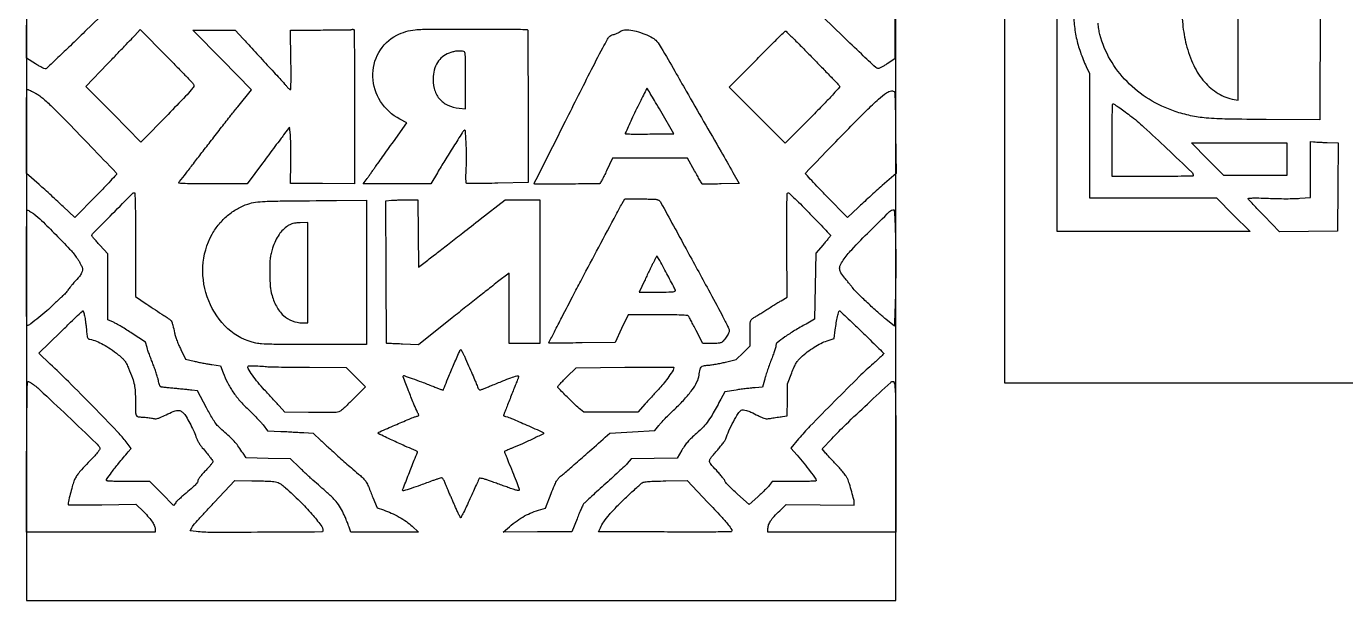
# Model space of a CAD drawing. Header units: millimetres. Extents: x 7 to 202, y 10 to 284.
# Drawn here: x 62.5 to 123.2, y 214 to 240.4 of the extents above; entities that cross this region are included whole.
import ezdxf

# ---------------------------------------------------------------- set-up
doc = ezdxf.new("R2010")
doc.units = ezdxf.units.MM
doc.layers.add('CUT', color=1, linetype='Continuous')
doc.layers.add('ENGRAVE', color=7, linetype='Continuous')

msp = doc.modelspace()

# ---------------------------------------------------------------- linework, layer by layer
at = {"layer": 'CUT'}
for points in [[(62.5, 214), (102.5, 214), (102.5, 284), (62.5, 284)], [(107.5, 224), (147.5, 224), (147.5, 284), (107.5, 284)]]:
    msp.add_lwpolyline(points, close=True, dxfattribs=at)
at = {"layer": 'ENGRAVE', "extrusion": (0, 0, -1)}
for points in [[(-98.65, 245.551, 0.000435), (-98.939, 245.278, 0.000125), (-99.386, 244.855, 0.000126), (-99.89, 244.378, 0.000134), (-100.383, 243.911, -0.000909), (-100.868, 243.452, -0.000947), (-101.348, 243.002, -0.00091), (-101.765, 242.614, -0.004152), (-102.01, 242.391), (-102.454, 241.992), (-102.454, 240.444), (-102.454, 238.896), (-102.103, 238.666, 0.012299), (-101.963, 238.58, 0.016555), (-101.832, 238.509, 0.013643), (-101.72, 238.457, 0.143968), (-101.671, 238.451, 0.147961), (-101.576, 238.497, 0.001033), (-100.914, 239.118, 0.003224), (-100.068, 239.925, 0.001161), (-98.874, 241.084), (-98.053, 241.885), (-98.076, 243.978), (-98.099, 246.071)], [(-117.464, 245.604, -0.075722), (-116.972, 245.271, -0.043296), (-116.489, 244.738, -0.041638), (-116.08, 244.097, -0.049509), (-115.811, 243.432, -0.051988), (-115.666, 242.645, -0.022677), (-115.631, 241.581, -0.022636), (-115.695, 240.478, -0.036384), (-115.859, 239.551, -0.048105), (-116.205, 238.588, -0.06921), (-116.7, 237.831, -0.078582), (-117.326, 237.306, -0.088266), (-118.06, 237.027), (-118.247, 236.991), (-118.247, 241.418), (-118.247, 245.844), (-118.032, 245.808, -0.033171), (-117.925, 245.783, -0.01177), (-117.776, 245.734, -0.011621), (-117.614, 245.671, -0.013419)], [(-110.661, 241.318, -0.022865), (-110.696, 240.553, -0.030043), (-110.801, 239.862, -0.030894), (-110.986, 239.205, -0.026589), (-111.258, 238.54), (-111.407, 238.224), (-111.407, 235.365), (-111.408, 232.506), (-114.326, 232.506), (-117.243, 232.506), (-118.017, 231.73), (-118.792, 230.954), (-114.353, 230.954), (-109.914, 230.954), (-109.914, 236.142), (-109.914, 241.331), (-110.287, 241.701), (-110.661, 242.071)], [(-68.931, 239.034, 0.001159), (-69.392, 238.564, 0.001739), (-69.793, 238.151, 0.000696), (-70.134, 237.795, 0.039127), (-70.192, 237.724, 0.285355), (-70.198, 237.624, 0.050376), (-70.087, 237.464, 0.015807), (-69.822, 237.173, 0.000999), (-69.016, 236.344), (-67.768, 235.066), (-66.502, 236.346), (-65.236, 237.627), (-66.231, 238.661, -0.000287), (-66.631, 239.077, -0.000337), (-67.009, 239.472, -0.000296), (-67.329, 239.806, -0.00209), (-67.483, 239.969), (-67.74, 240.243)], [(-77.565, 240.237, 0.196473), (-77.578, 240.206, 0.000111), (-77.588, 239.179, 0.001392), (-77.595, 238.034, 0.000846), (-77.597, 236.681), (-77.597, 233.157), (-76.126, 233.165), (-74.655, 233.173), (-74.667, 234.108, -0.003733), (-74.669, 234.492, -0.003837), (-74.665, 234.873, -0.003715), (-74.657, 235.202, -0.016204), (-74.644, 235.397), (-74.609, 235.751), (-74.335, 235.397, -0.003506), (-74.185, 235.202, -0.000804), (-73.935, 234.869, -0.000831), (-73.649, 234.485, -0.00081), (-73.361, 234.097), (-72.662, 233.151), (-71.065, 233.151, 0.001357), (-70.236, 233.153, 0.007823), (-69.798, 233.162, 0.007764), (-69.527, 233.176, 0.60528), (-69.513, 233.208, -0.004393), (-69.548, 233.252, -0.00003), (-69.844, 233.636, -0.000118), (-70.182, 234.076, -0.000075), (-70.576, 234.587, 0.001066), (-71.011, 235.151, 0.000875), (-71.479, 235.752, 0.000883), (-71.911, 236.302, 0.00234), (-72.222, 236.694), (-72.851, 237.477), (-71.502, 238.849), (-70.153, 240.22), (-71.131, 240.22), (-72.109, 240.22), (-72.469, 239.821, -0.001587), (-72.658, 239.614, -0.00048), (-72.945, 239.3, -0.00048), (-73.268, 238.949, -0.000523), (-73.583, 238.609, 0.000894), (-73.881, 238.286, 0.001156), (-74.153, 237.989, 0.00087), (-74.38, 237.738, 0.010323), (-74.466, 237.64, -0.016668), (-74.519, 237.58, -0.022119), (-74.571, 237.529, -0.020232), (-74.617, 237.492, -0.161576), (-74.643, 237.483, -0.405732), (-74.666, 237.506, -0.002595), (-74.673, 237.818, -0.006553), (-74.676, 238.235, -0.002121), (-74.669, 238.852), (-74.647, 240.22), (-76.027, 240.22, -0.00164), (-76.56, 240.222, -0.002555), (-77.02, 240.227, -0.000726), (-77.42, 240.234, -0.086898), (-77.47, 240.244, 0.055983), (-77.497, 240.251, 0.055708), (-77.524, 240.252, 0.060988), (-77.548, 240.247, 0.115981)], [(-85.548, 240.235, 0.196567), (-85.561, 240.206, 0.000103), (-85.57, 239.187, 0.001341), (-85.576, 238.051, 0.000814), (-85.579, 236.708), (-85.579, 233.211), (-84.186, 233.179, 0.001951), (-83.649, 233.169, 0.0031), (-83.189, 233.165, 0.000707), (-82.786, 233.164, 0.139215), (-82.748, 233.175, 0.245287), (-82.728, 233.208, 0.008236), (-82.722, 233.364, 0.012156), (-82.723, 233.572, 0.005134), (-82.733, 233.85, -0.011937), (-82.747, 234.477, -0.013429), (-82.731, 235.081, -0.008299), (-82.695, 235.587, -0.647617), (-82.637, 235.607, -0.046888), (-82.55, 235.495, -0.000866), (-82.15, 234.865, -0.002433), (-81.747, 234.222, -0.003802), (-81.407, 233.664), (-81.1, 233.151), (-79.549, 233.151), (-77.999, 233.151), (-78.172, 233.39, -0.001341), (-78.253, 233.503, -0.000668), (-78.354, 233.646, -0.000663), (-78.46, 233.795, -0.000976), (-78.552, 233.926, 0.002329), (-78.669, 234.093, 0.000463), (-78.882, 234.389, 0.00049), (-79.129, 234.735, 0.000456), (-79.384, 235.088), (-80.008, 235.953), (-79.683, 236.124, 0.128481), (-78.794, 236.936, 0.135029), (-78.437, 238.064, 0.140391), (-78.712, 239.182, 0.142787), (-79.535, 239.977, 0.04792), (-79.951, 240.147, 0.052057), (-80.379, 240.229, 0.019617), (-81.071, 240.26, 0.001487), (-82.944, 240.266, 0.001106), (-83.933, 240.263, 0.001812), (-84.771, 240.257, 0.000187), (-85.519, 240.248, 0.195686)], [(-90.954, 240.029, 0.030756), (-91.305, 239.864, 0.097783), (-91.503, 239.699, 0.037867), (-91.706, 239.405, 0.001657), (-92.331, 238.327, 0.000091), (-92.858, 237.41, 0.000028), (-93.656, 236.023, 0.000028), (-94.457, 234.629, 0.000084), (-95.005, 233.675), (-95.293, 233.173), (-94.461, 233.148, 0.001674), (-94.14, 233.139, 0.00265), (-93.865, 233.134, 0.000616), (-93.624, 233.131, 0.114031), (-93.599, 233.136, 0.149152), (-93.582, 233.152, 0.00117), (-93.483, 233.32, 0.004141), (-93.37, 233.515, 0.002633), (-93.243, 233.743), (-92.916, 234.336), (-91.193, 234.336), (-89.47, 234.336), (-89.19, 233.743, 0.007624), (-89.079, 233.516, 0.011983), (-88.976, 233.325, 0.006087), (-88.885, 233.169, 0.266871), (-88.853, 233.151, -0.005874), (-88.807, 233.152, -0.000035), (-88.385, 233.148, -0.000146), (-87.904, 233.144, -0.000093), (-87.344, 233.138, 0.001327), (-86.786, 233.135, 0.002168), (-86.313, 233.135, 0.000265), (-85.893, 233.137, 0.197477), (-85.873, 233.145, 0.323397), (-85.867, 233.18, 0.000025), (-87.228, 235.887, 0.00073), (-88.423, 238.255, 0.005086), (-89.02, 239.405, 0.003623), (-89.218, 239.77, 0.041384), (-89.308, 239.906, 0.105692), (-89.389, 239.973, 0.080677), (-89.497, 240.009, -0.036097), (-89.571, 240.026, -0.026033), (-89.649, 240.055, -0.026461), (-89.721, 240.091, -0.050451), (-89.774, 240.128, 0.13907), (-89.955, 240.213, 0.061442), (-90.222, 240.223, 0.047371), (-90.558, 240.163, 0.026175)], [(-98.667, 238.937, 0.000911), (-99.133, 238.459, 0.001435), (-99.532, 238.046, 0.000337), (-99.88, 237.683, 0.059127), (-99.912, 237.64, 0.325288), (-99.907, 237.588, 0.002947), (-99.629, 237.282, 0.006886), (-99.25, 236.88, 0.002259), (-98.681, 236.298), (-97.414, 235.015), (-96.125, 236.307), (-94.836, 237.599), (-96.114, 238.887, 0.001194), (-96.606, 239.381, 0.001955), (-97.026, 239.796, 0.000217), (-97.401, 240.165, 0.196452), (-97.424, 240.174, 0.198038), (-97.446, 240.165, 0.000239), (-97.802, 239.811, 0.00206), (-98.2, 239.412, 0.00126)], [(-82.027, 239.191, -0.078082), (-81.707, 239.039, -0.084569), (-81.46, 238.8, -0.079168), (-81.294, 238.478, -0.058392), (-81.214, 238.084, -0.083094), (-81.26, 237.526, -0.110207), (-81.489, 237.073, -0.112432), (-81.884, 236.767, -0.08919), (-82.409, 236.628), (-82.705, 236.604), (-82.705, 237.907, -0.001251), (-82.703, 238.697, -0.013807), (-82.693, 239.013, -0.030734), (-82.672, 239.18, -0.290821), (-82.625, 239.231, -0.045534), (-82.496, 239.252, -0.034903), (-82.352, 239.253, -0.031656), (-82.195, 239.233, -0.024039)], [(-62.91, 237.322, 0.030823), (-63.069, 237.224, 0.016627), (-63.251, 237.085, 0.01439), (-63.455, 236.909, 0.009568), (-63.679, 236.696, 0.004819), (-64.421, 235.949, 0.001696), (-65.471, 234.863, 0.000125), (-66.629, 233.657, 0.193574), (-66.651, 233.603, 0.190721), (-66.639, 233.574, 0.000579), (-66.368, 233.286, 0.003177), (-66.056, 232.96, 0.001967), (-65.687, 232.581), (-64.724, 231.601), (-64.193, 232.104, -0.003052), (-63.949, 232.334, -0.001715), (-63.648, 232.61, -0.001711), (-63.343, 232.886, -0.002795), (-63.083, 233.118), (-62.502, 233.629), (-62.501, 235.556, 0.001198), (-62.503, 236.542, 0.006201), (-62.512, 237.087, 0.003534), (-62.525, 237.452, 0.406912), (-62.557, 237.482, 0.095259), (-62.593, 237.475, 0.007116), (-62.684, 237.435, 0.00965), (-62.793, 237.383, 0.007177)], [(-90.527, 236.503, -0.002626), (-90.339, 236.108, -0.004313), (-90.185, 235.772, -0.000792), (-90.053, 235.475, -0.310286), (-90.057, 235.453, -0.195566), (-90.079, 235.444, -0.000621), (-90.397, 235.44, -0.003323), (-90.757, 235.439, -0.002058), (-91.18, 235.442), (-92.28, 235.454), (-91.68, 236.491, -0.001992), (-91.448, 236.889, -0.00326), (-91.248, 237.224, -0.000494), (-91.069, 237.519, -0.261652), (-91.051, 237.529, -0.2812), (-91.034, 237.519, -0.000571), (-90.885, 237.228, -0.003576), (-90.719, 236.896, -0.002182)], [(-102.437, 237.358, 0.10377), (-102.453, 237.293, 0.000842), (-102.468, 236.765, 0.00299), (-102.482, 236.158, 0.001914), (-102.49, 235.452), (-102.506, 233.626), (-101.876, 233.071, -0.002315), (-101.599, 232.825, -0.0016), (-101.288, 232.545, -0.001613), (-100.991, 232.273, -0.003306), (-100.76, 232.057), (-100.275, 231.598), (-99.312, 232.587, 0.001872), (-98.943, 232.969, 0.003026), (-98.632, 233.297, 0.000528), (-98.36, 233.589, 0.189782), (-98.349, 233.616, 0.193929), (-98.375, 233.678, 0.000223), (-99.373, 234.715, 0.002317), (-100.328, 235.697, 0.003918), (-101.139, 236.509, 0.009195), (-101.706, 237.049, 0.040734), (-102.07, 237.331, 0.096641), (-102.302, 237.426, 0.342431)], [(-113.268, 236.296, 0.023688), (-113.913, 235.76, 0.005137), (-114.972, 234.773, 0.001265), (-116.111, 233.684, 0.204065), (-116.178, 233.526, 0.406757), (-116.161, 233.509, 0.000537), (-115.629, 233.496, 0.003653), (-115.027, 233.486, 0.002191), (-114.31, 233.483), (-112.443, 233.483), (-112.443, 235.146, 0.002427), (-112.446, 235.785, 0.003969), (-112.455, 236.327, 0.000706), (-112.468, 236.803, 0.27766), (-112.486, 236.831, 0.268764), (-112.517, 236.829, 0.002176), (-112.733, 236.682, 0.00699), (-112.981, 236.507, 0.004347)], [(-122.343, 235.049), (-122.846, 235.03), (-122.831, 233.006), (-122.816, 230.983), (-121.482, 230.967), (-120.148, 230.952), (-119.442, 231.675, 0.002603), (-119.17, 231.957, 0.003972), (-118.937, 232.204, 0.001474), (-118.739, 232.419, 0.100989), (-118.713, 232.461, 0.492831), (-118.733, 232.491, 0.012957), (-118.916, 232.501, 0.013289), (-119.194, 232.5, 0.003489), (-119.64, 232.485, -0.005359), (-120.039, 232.473, -0.004751), (-120.455, 232.469, -0.004774), (-120.83, 232.472, -0.014537), (-121.084, 232.485), (-121.58, 232.523), (-121.58, 233.807), (-121.58, 235.092), (-121.71, 235.08, -0.009271), (-121.787, 235.074, -0.001285), (-121.949, 235.066, -0.001472), (-122.14, 235.057, -0.001247)], [(-67.517, 230.355), (-67.517, 227.97), (-67.757, 227.808, -0.002771), (-68.035, 227.621, -0.000988), (-68.434, 227.357, -0.000848), (-68.826, 227.1, -0.005218), (-69.029, 226.97, 0.058685), (-69.126, 226.893, 0.093373), (-69.186, 226.805, 0.042948), (-69.234, 226.659, 0.004454), (-69.315, 226.306, -0.024318), (-69.359, 226.143, -0.011187), (-69.432, 225.936, -0.011047), (-69.518, 225.721, -0.014987), (-69.606, 225.531), (-69.82, 225.1), (-70.222, 225.001, -0.008236), (-70.405, 224.959, -0.004894), (-70.624, 224.915, -0.004897), (-70.844, 224.875, -0.00842), (-71.028, 224.847), (-71.432, 224.792), (-71.55, 224.467, -0.031878), (-71.748, 224.016, -0.03103), (-72.004, 223.589, -0.029868), (-72.32, 223.182, -0.025221), (-72.7, 222.792, 0.007702), (-72.904, 222.596, 0.007133), (-73.107, 222.389, 0.007137), (-73.283, 222.2, 0.023623), (-73.391, 222.069), (-73.586, 221.807), (-74.212, 221.777, 0.001136), (-74.483, 221.763, 0.000862), (-74.78, 221.747, 0.000872), (-75.059, 221.731, 0.002037), (-75.267, 221.718), (-75.697, 221.689), (-76.042, 221.363, -0.005193), (-76.419, 221.016, -0.001768), (-76.972, 220.519, -0.001687), (-77.521, 220.033, -0.006743), (-77.863, 219.741, 0.029167), (-78.027, 219.587, 0.059753), (-78.132, 219.446, 0.031762), (-78.236, 219.236, 0.003492), (-78.439, 218.738), (-78.63, 218.259), (-78.927, 218.163, 0.027483), (-79.285, 218.024, 0.022751), (-79.65, 217.839, 0.023271), (-79.985, 217.628, 0.035698), (-80.252, 217.413), (-80.539, 217.145), (-78.98, 217.143), (-77.422, 217.141), (-77.343, 217.381, -0.012646), (-77.3, 217.501, -0.004384), (-77.231, 217.672, -0.004351), (-77.153, 217.86, -0.005048), (-77.075, 218.036, -0.040366), (-76.905, 218.343, -0.040685), (-76.689, 218.618, -0.023536), (-76.343, 218.956, -0.00456), (-75.684, 219.532, 0.008287), (-75.577, 219.627, 0.002468), (-75.417, 219.776, 0.002475), (-75.238, 219.945, 0.002672), (-75.066, 220.112), (-74.655, 220.512), (-73.629, 220.533), (-72.603, 220.555), (-72.466, 220.768, -0.012443), (-72.271, 221.056, -0.024782), (-72.101, 221.272, -0.02384), (-71.905, 221.475, -0.010648), (-71.63, 221.724, 0.012376), (-71.363, 221.967, 0.042686), (-71.208, 222.143, 0.03059), (-71.061, 222.37, 0.004142), (-70.786, 222.865), (-70.365, 223.641), (-70.116, 223.669, -0.002414), (-69.983, 223.683, -0.000652), (-69.772, 223.704, -0.00066), (-69.532, 223.727, -0.000685), (-69.296, 223.75, 0.002072), (-69.074, 223.771, 0.003031), (-68.878, 223.793, 0.001473), (-68.713, 223.812, 0.053905), (-68.675, 223.821, 0.208569), (-68.653, 223.841, 0.018247), (-68.624, 223.915, 0.021518), (-68.595, 224.01, 0.015019), (-68.57, 224.118, -0.022688), (-68.536, 224.259, -0.007755), (-68.474, 224.459, -0.00769), (-68.398, 224.679, -0.008804), (-68.319, 224.886, 0.004264), (-68.239, 225.091, 0.003881), (-68.159, 225.304, 0.003884), (-68.091, 225.496, 0.012516), (-68.05, 225.625), (-67.977, 225.876), (-67.371, 226.272, -0.005323), (-67.119, 226.433, -0.005376), (-66.866, 226.588, -0.00525), (-66.642, 226.717, -0.021664), (-66.502, 226.789), (-66.24, 226.909), (-66.24, 228.422), (-66.239, 229.935), (-65.875, 230.335, 0.004462), (-65.735, 230.491, 0.006877), (-65.617, 230.629, 0.002752), (-65.519, 230.748, 0.172295), (-65.51, 230.774, 0.197281), (-65.543, 230.852, 0.000436), (-66.462, 231.782, 0.000422), (-67.384, 232.711, 0.205959), (-67.46, 232.741, 0.397476), (-67.492, 232.709, 0.002342), (-67.505, 232.252, 0.005013), (-67.515, 231.578, 0.000959)], [(-98.549, 231.777, 0.001943), (-98.91, 231.405, 0.003138), (-99.213, 231.085, 0.000566), (-99.479, 230.802, 0.190051), (-99.49, 230.774, 0.16781), (-99.481, 230.748, 0.003229), (-99.39, 230.634, 0.007425), (-99.28, 230.502, 0.004861), (-99.15, 230.353), (-98.811, 229.972), (-98.787, 228.448), (-98.763, 226.925), (-98.366, 226.709, -0.012114), (-97.842, 226.408, -0.017249), (-97.393, 226.114, -0.012038), (-97.04, 225.851, -0.230918), (-96.981, 225.731, 0.072517), (-96.971, 225.662, 0.005744), (-96.916, 225.484, 0.007698), (-96.844, 225.272, 0.00582), (-96.758, 225.042, -0.005574), (-96.667, 224.796, -0.004846), (-96.577, 224.536, -0.00488), (-96.5, 224.299, -0.014291), (-96.453, 224.134), (-96.37, 223.806), (-96.025, 223.78, -0.00743), (-95.857, 223.765, -0.003004), (-95.627, 223.739, -0.002972), (-95.38, 223.708, -0.00377), (-95.153, 223.676), (-94.624, 223.599), (-94.444, 223.255, 0.006364), (-94.101, 222.621, 0.026988), (-93.87, 222.256, 0.037676), (-93.642, 221.98, 0.021999), (-93.33, 221.685, -0.010085), (-93.092, 221.469, -0.024028), (-92.926, 221.297, -0.027802), (-92.792, 221.126, -0.018674), (-92.658, 220.917), (-92.436, 220.539), (-91.382, 220.527), (-90.328, 220.515), (-90.131, 220.294, 0.019909), (-90.008, 220.166, 0.002711), (-89.738, 219.911, 0.003117), (-89.414, 219.612, 0.002627), (-89.068, 219.299, -0.001293), (-88.731, 218.997, -0.001889), (-88.436, 218.728, -0.000911), (-88.186, 218.498, -0.033646), (-88.133, 218.442, -0.0638), (-88.096, 218.383, -0.00468), (-88.016, 218.208, -0.006462), (-87.926, 217.997, -0.00485), (-87.831, 217.762), (-87.598, 217.164), (-86.019, 217.152), (-84.439, 217.14), (-84.633, 217.314, 0.020727), (-84.991, 217.61, 0.029457), (-85.334, 217.84, 0.031511), (-85.682, 218.017, 0.029926), (-86.056, 218.151), (-86.377, 218.246), (-86.642, 218.914, 0.004907), (-86.793, 219.285, 0.025291), (-86.89, 219.485, 0.045771), (-86.975, 219.612, 0.059714), (-87.075, 219.71, -0.01589), (-87.24, 219.844, -0.001051), (-87.702, 220.246, -0.001291), (-88.314, 220.784, -0.000553), (-89.13, 221.507), (-89.346, 221.699), (-90.382, 221.755), (-91.418, 221.81), (-91.597, 222.046, 0.024623), (-91.7, 222.17, 0.005826), (-91.885, 222.366, 0.005982), (-92.103, 222.586, 0.005866), (-92.327, 222.802, -0.017546), (-92.782, 223.261, -0.030198), (-93.123, 223.678, -0.036793), (-93.35, 224.047, -0.085678), (-93.447, 224.355, 0.014665), (-93.493, 224.628, 0.136592), (-93.546, 224.733, 0.164895), (-93.642, 224.787, 0.023966), (-93.867, 224.816, -0.016782), (-94.021, 224.834, -0.00665), (-94.231, 224.869, -0.006572), (-94.457, 224.913, -0.008193), (-94.666, 224.96), (-95.151, 225.077), (-95.473, 225.391), (-95.795, 225.705), (-95.795, 226.303, 0.00308), (-95.798, 226.677, 0.035526), (-95.81, 226.824, 0.100984), (-95.84, 226.905, 0.117558), (-95.898, 226.962, -0.002507), (-95.962, 227.001, -0.000274), (-96.108, 227.092, -0.000335), (-96.281, 227.2, -0.000271), (-96.467, 227.317, 0.000997), (-96.667, 227.441, 0.000824), (-96.88, 227.573, 0.000831), (-97.075, 227.693, 0.002228), (-97.215, 227.777), (-97.496, 227.946), (-97.487, 230.343, 0.00078), (-97.483, 231.687, 0.006073), (-97.49, 232.314, 0.004856), (-97.503, 232.702, 0.401758), (-97.542, 232.74, 0.191608), (-97.586, 232.723, 0.00149), (-97.865, 232.457, 0.005173), (-98.184, 232.146, 0.003266)], [(-91.493, 232.435, 0.038754), (-91.534, 232.423, 0.032189), (-91.576, 232.405, 0.033358), (-91.612, 232.383, 0.071594), (-91.636, 232.361, 0.043808), (-91.694, 232.274, 0.000042), (-92.849, 230.161, 0.000465), (-93.877, 228.278, 0.001939), (-94.49, 227.141, 0.00487), (-94.623, 226.886, 0.007039), (-94.735, 226.658, 0.003955), (-94.826, 226.464, 0.107224), (-94.838, 226.409, 0.12565), (-94.806, 226.285, 0.027841), (-94.69, 226.099, 0.028017), (-94.554, 225.926, 0.121624), (-94.447, 225.852, 0.055744), (-94.38, 225.835, 0.011732), (-94.259, 225.82, 0.012158), (-94.118, 225.811, 0.011255), (-93.972, 225.807), (-93.614, 225.807), (-93.308, 226.412, -0.002074), (-93.188, 226.647, -0.00297), (-93.079, 226.855, -0.001612), (-92.985, 227.03, -0.045411), (-92.957, 227.073, -0.209786), (-92.899, 227.103, -0.006609), (-92.627, 227.118, -0.008187), (-92.223, 227.127, -0.001901), (-91.544, 227.13), (-90.178, 227.13), (-89.879, 226.498), (-89.58, 225.865), (-88.07, 225.842, 0.000847), (-87.489, 225.835, 0.001391), (-86.998, 225.83, 0.000118), (-86.558, 225.827, 0.18033), (-86.544, 225.833, 0.345853), (-86.539, 225.854, 0.000301), (-86.791, 226.35, 0.001984), (-87.131, 227.013, 0.000501), (-87.69, 228.088, 0.002085), (-88.047, 228.767, 0.000258), (-88.833, 230.244, 0.0002), (-89.634, 231.746, 0.003245), (-89.907, 232.249), (-90.026, 232.465), (-90.71, 232.459, 0.002506), (-90.979, 232.456, 0.003403), (-91.222, 232.45, 0.002278), (-91.426, 232.442, 0.037866)], [(-62.849, 231.765, 0.033403), (-63.2, 231.465, 0.005159), (-63.85, 230.817, 0.005319), (-64.486, 230.155, 0.030781), (-64.796, 229.783, 0.01507), (-64.881, 229.659, 0.013729), (-64.961, 229.526, 0.01389), (-65.026, 229.404, 0.04254), (-65.06, 229.317, 0.086763), (-65.077, 229.179, 0.108425), (-65.042, 229.055, 0.053322), (-64.937, 228.9, 0.007852), (-64.687, 228.612, -0.008272), (-64.616, 228.531, -0.005753), (-64.539, 228.437, -0.005804), (-64.467, 228.344, -0.011924), (-64.413, 228.27, 0.019987), (-64.361, 228.201, 0.012655), (-64.295, 228.124, 0.012708), (-64.226, 228.052, 0.02282), (-64.166, 227.997, -0.011959), (-64.093, 227.933, -0.002946), (-63.976, 227.825, -0.003014), (-63.845, 227.7, -0.003011), (-63.714, 227.573, 0.016572), (-63.441, 227.321, 0.007778), (-63.071, 227.013, 0.00485), (-62.704, 226.722, 0.073651), (-62.563, 226.643, 0.513664), (-62.525, 226.668, 0.003752), (-62.512, 227.107, 0.005304), (-62.502, 227.806, 0.000726), (-62.5, 229.266, 0.001358), (-62.503, 230.31, 0.002466), (-62.512, 231.164, 0.000305), (-62.524, 231.908, 0.255529), (-62.541, 231.939, 0.258013), (-62.569, 231.94, 0.014271), (-62.648, 231.898, 0.019143), (-62.743, 231.84, 0.012561)], [(-78.144, 229.08), (-78.144, 225.762), (-75.761, 225.762, 0.001098), (-74.511, 225.766, 0.005071), (-73.788, 225.776, 0.007802), (-73.322, 225.795, 0.037528), (-73.059, 225.83, 0.13524), (-71.768, 226.494, 0.111892), (-70.887, 227.771, 0.107453), (-70.621, 229.348, 0.116235), (-71.049, 230.845, 0.046114), (-71.361, 231.299, 0.044486), (-71.754, 231.693, 0.04503), (-72.205, 232.008, 0.050049), (-72.69, 232.224, 0.045405), (-73.038, 232.305, 0.024352), (-73.477, 232.344, 0.007457), (-74.272, 232.364, 0.000409), (-76.765, 232.386), (-78.144, 232.398)], [(-86.126, 229.114), (-86.126, 225.807), (-85.419, 225.807), (-84.712, 225.807), (-84.712, 227.429), (-84.712, 229.051), (-84.176, 228.64, -0.002877), (-83.876, 228.406, -0.000576), (-83.342, 227.986, -0.000608), (-82.723, 227.496, -0.000568), (-82.09, 226.993), (-80.539, 225.758), (-79.809, 225.787, 0.000915), (-79.529, 225.798, 0.001503), (-79.291, 225.809, 0.000134), (-79.079, 225.819, 0.187218), (-79.072, 225.823, 0.195959), (-79.069, 225.83, 0.000007), (-79.062, 226.788, 0.00035), (-79.056, 227.844, 0.00021), (-79.049, 229.097), (-79.034, 232.365), (-79.303, 232.393, 0.012165), (-79.438, 232.403, 0.00438), (-79.631, 232.412, 0.004342), (-79.843, 232.419, 0.00514), (-80.043, 232.421), (-80.515, 232.421), (-80.527, 230.87), (-80.539, 229.32), (-80.904, 229.601, -0.000603), (-81.407, 229.99, -0.000496), (-81.944, 230.406, -0.000405), (-82.575, 230.898, -0.0002), (-83.376, 231.523), (-84.525, 232.421), (-85.325, 232.421), (-86.126, 232.421)], [(-102.47, 231.068, 0.005596), (-102.489, 230.225, 0.003482), (-102.493, 229.236, 0.003467), (-102.483, 228.237, 0.005159), (-102.459, 227.364), (-102.432, 226.617), (-102.044, 226.93, 0.012798), (-101.67, 227.248, 0.005688), (-101.192, 227.686, 0.00462), (-100.742, 228.117, 0.032661), (-100.539, 228.342, -0.002732), (-100.478, 228.419, -0.000735), (-100.38, 228.54, -0.000745), (-100.268, 228.677, -0.000771), (-100.157, 228.812, 0.027433), (-99.974, 229.061, 0.120553), (-99.914, 229.232, 0.135246), (-99.943, 229.401, 0.038089), (-100.076, 229.636, 0.041979), (-100.467, 230.124, 0.00706), (-101.304, 230.982, 0.002841), (-102.213, 231.877, 0.183252), (-102.413, 231.963, 0.408325), (-102.424, 231.953, 0.00089), (-102.441, 231.701, 0.004705), (-102.457, 231.412, 0.002821)], [(-74.515, 231.21, -0.059151), (-74.306, 231.044, -0.046239), (-74.121, 230.819, -0.040987), (-73.962, 230.537, -0.028834), (-73.828, 230.197, -0.015114), (-73.754, 229.945, -0.03495), (-73.717, 229.751, -0.024946), (-73.702, 229.519, -0.004651), (-73.699, 229.091, -0.005778), (-73.703, 228.738, -0.013866), (-73.717, 228.476, -0.018383), (-73.741, 228.27, -0.027895), (-73.779, 228.093, -0.054202), (-74.002, 227.524, -0.084843), (-74.321, 227.106, -0.096525), (-74.726, 226.853, -0.091574), (-75.204, 226.765), (-75.453, 226.765), (-75.453, 229.073), (-75.453, 231.381), (-75.096, 231.365, -0.013335), (-74.897, 231.351, -0.040374), (-74.764, 231.327, -0.047932), (-74.648, 231.284, -0.025501)], [(-91.329, 229.513, -0.002298), (-91.253, 229.36, -0.000873), (-91.149, 229.145, -0.000864), (-91.037, 228.911, -0.001057), (-90.933, 228.692), (-90.69, 228.179), (-91.537, 228.179, -0.001787), (-92.056, 228.181, -0.022562), (-92.252, 228.191, -0.087563), (-92.337, 228.215, -0.388581), (-92.354, 228.259, -0.032806), (-92.266, 228.456, -0.001526), (-91.919, 229.1, -0.000265), (-91.539, 229.804, -0.275148), (-91.51, 229.821, -0.260585), (-91.494, 229.812, -0.004923), (-91.445, 229.731, -0.01064), (-91.389, 229.631, -0.006754)], [(-65.187, 227.027, 0.009033), (-65.209, 226.893, 0.004503), (-65.232, 226.722, 0.004468), (-65.253, 226.544, 0.006561), (-65.267, 226.388, -0.006292), (-65.288, 226.169, -0.066368), (-65.309, 226.082, -0.162921), (-65.347, 226.036, -0.088186), (-65.414, 226.009, 0.041424), (-65.723, 225.919, 0.032687), (-66.039, 225.773, 0.028751), (-66.371, 225.567, 0.019043), (-66.728, 225.295, 0.013157), (-66.915, 225.131, 0.043808), (-67.026, 225.011, 0.047086), (-67.109, 224.878, 0.016979), (-67.202, 224.674, 0.011387), (-67.379, 224.225, 0.037407), (-67.466, 223.919, 0.038254), (-67.506, 223.607, 0.012322), (-67.517, 223.14, -0.005022), (-67.522, 222.658, -0.100111), (-67.554, 222.515, -0.246859), (-67.636, 222.45, -0.04591), (-67.832, 222.432, 0.020709), (-67.915, 222.429, 0.008821), (-68.026, 222.418, 0.00871), (-68.144, 222.402, 0.011311), (-68.251, 222.383, -0.026616), (-68.412, 222.359, -0.081003), (-68.522, 222.367, -0.049763), (-68.65, 222.411, -0.00563), (-68.928, 222.542, 0.013858), (-69.257, 222.691, 0.073), (-69.449, 222.741, 0.134694), (-69.588, 222.718, 0.097801), (-69.715, 222.626, 0.051702), (-69.845, 222.455, 0.013458), (-70.016, 222.154, 0.014254), (-70.182, 221.822, 0.022659), (-70.302, 221.528, -0.026197), (-70.356, 221.399, -0.018871), (-70.429, 221.261, -0.019029), (-70.511, 221.131, -0.029662), (-70.592, 221.027, 0.006893), (-70.79, 220.793, 0.012969), (-70.943, 220.598, 0.010439), (-71.055, 220.441, 0.150371), (-71.075, 220.376, 0.168584), (-71.063, 220.342, 0.006022), (-70.974, 220.232, 0.010509), (-70.864, 220.105, 0.007104), (-70.733, 219.963, -0.010772), (-70.602, 219.82, -0.014989), (-70.491, 219.686, -0.011378), (-70.406, 219.571, -0.154728), (-70.391, 219.522, 0.135567), (-70.368, 219.44, 0.054175), (-70.297, 219.346, 0.024658), (-70.154, 219.208, 0.003511), (-69.845, 218.943, -0.00591), (-69.693, 218.811, -0.006476), (-69.549, 218.68, -0.006089), (-69.429, 218.565, -0.032017), (-69.368, 218.497), (-69.269, 218.37), (-68.724, 218.919), (-68.178, 219.467), (-67.221, 219.468, 0.003877), (-66.849, 219.471, 0.005865), (-66.526, 219.48, 0.002507), (-66.25, 219.493, 0.129404), (-66.2, 219.509, 0.428678), (-66.188, 219.57, 0.006604), (-66.421, 219.892, 0.011648), (-66.741, 220.302, 0.004997), (-67.187, 220.835), (-67.323, 220.993), (-67.044, 221.354, -0.027575), (-66.677, 221.777, -0.001879), (-65.568, 222.917, -0.002965), (-64.434, 224.06, -0.007571), (-63.595, 224.87), (-63.07, 225.362), (-64.067, 226.337, 0.001704), (-64.451, 226.711, 0.002764), (-64.781, 227.026, 0.00044), (-65.074, 227.303, 0.19103), (-65.099, 227.312, 0.314921), (-65.116, 227.301, 0.012904), (-65.14, 227.229, 0.018452), (-65.165, 227.137, 0.011559)], [(-100.936, 226.348, 0.000906), (-101.318, 225.977, 0.001463), (-101.642, 225.659, 0.000212), (-101.928, 225.375, 0.102536), (-101.942, 225.354, 0.303228), (-101.938, 225.333, 0.002215), (-101.807, 225.206, 0.007244), (-101.651, 225.06, 0.00446), (-101.463, 224.893, -0.014678), (-100.816, 224.293, -0.002788), (-99.677, 223.158, -0.002568), (-98.549, 222.011, -0.018269), (-98.027, 221.433), (-97.666, 221.005), (-97.954, 220.681, 0.011126), (-98.26, 220.32, 0.010398), (-98.557, 219.939, 0.003548), (-98.824, 219.575, 0.303722), (-98.826, 219.51, 0.246839), (-98.797, 219.492, 0.002002), (-98.52, 219.48, 0.006457), (-98.195, 219.47, 0.003844), (-97.807, 219.468), (-96.814, 219.468), (-96.674, 219.294, 0.021897), (-96.595, 219.204, 0.005675), (-96.461, 219.067, 0.005761), (-96.303, 218.913, 0.005847), (-96.143, 218.765), (-95.752, 218.409), (-95.207, 218.897, 0.007632), (-94.997, 219.091, 0.010659), (-94.815, 219.271, 0.007303), (-94.67, 219.427, 0.123684), (-94.637, 219.488, -0.096309), (-94.609, 219.548, -0.009264), (-94.511, 219.678, -0.011516), (-94.386, 219.828, -0.008848), (-94.244, 219.987, 0.011659), (-93.973, 220.292, 0.193838), (-93.932, 220.419, 0.156753), (-93.984, 220.551, 0.006952), (-94.305, 220.932, -0.00817), (-94.437, 221.09, -0.010292), (-94.555, 221.241, -0.008592), (-94.648, 221.371, -0.077208), (-94.678, 221.434, 0.0318), (-94.816, 221.798, 0.018115), (-95.025, 222.219, 0.014432), (-95.246, 222.6, 0.114969), (-95.388, 222.743, 0.160706), (-95.484, 222.766, 0.056225), (-95.625, 222.739, 0.032536), (-95.832, 222.659, 0.008158), (-96.157, 222.502, -0.008792), (-96.373, 222.398, -0.059301), (-96.485, 222.362, -0.073868), (-96.593, 222.357, -0.017614), (-96.771, 222.381, 0.003499), (-96.894, 222.402, 0.002384), (-97.035, 222.423, 0.002403), (-97.17, 222.443, 0.004836), (-97.278, 222.456), (-97.506, 222.484), (-97.508, 223.222), (-97.51, 223.96), (-97.708, 224.462, 0.00879), (-97.825, 224.742, 0.031846), (-97.913, 224.913, 0.042587), (-98.008, 225.045, 0.02667), (-98.14, 225.182, 0.024943), (-98.424, 225.424, 0.023106), (-98.739, 225.643, 0.024116), (-99.053, 225.821, 0.040075), (-99.334, 225.935), (-99.656, 226.037), (-99.709, 226.435, 0.008837), (-99.76, 226.77, 0.014134), (-99.816, 227.054, 0.007719), (-99.873, 227.284, 0.341247), (-99.909, 227.312, 0.190342), (-99.932, 227.303, 0.000374), (-100.225, 227.029, 0.002541), (-100.553, 226.718, 0.001564)], [(-82.648, 225.226, 0.001669), (-82.844, 224.788, 0.00244), (-83.014, 224.401, 0.002641), (-83.149, 224.082, 0.009478), (-83.231, 223.877, -0.016745), (-83.274, 223.773, -0.059993), (-83.311, 223.712, -0.113783), (-83.347, 223.682, -0.191427), (-83.385, 223.68, -0.017424), (-83.433, 223.696, -0.001211), (-83.564, 223.748, -0.001719), (-83.72, 223.811, -0.001292), (-83.891, 223.881, 0.002877), (-84.422, 224.097, 0.008485), (-84.79, 224.236, 0.005148), (-85.064, 224.332, 0.223297), (-85.123, 224.325, 0.233836), (-85.135, 224.305, 0.058047), (-85.135, 224.265, 0.045185), (-85.123, 224.212, 0.026552), (-85.1, 224.152, -0.008698), (-85.06, 224.059, -0.000868), (-84.969, 223.835, -0.001092), (-84.862, 223.566, -0.000867), (-84.748, 223.276, 0.000212), (-84.637, 222.995, 0.000333), (-84.541, 222.753, 0.00008), (-84.458, 222.541, 0.013193), (-84.448, 222.518, -0.341545), (-84.451, 222.505, -0.049145), (-84.476, 222.488, -0.039046), (-84.514, 222.472, -0.022778), (-84.562, 222.457, 0.041466), (-84.823, 222.37, 0.003037), (-85.518, 222.066, 0.00064), (-86.277, 221.728, 0.381864), (-86.295, 221.687, 0.207494), (-86.261, 221.648, 0.001026), (-85.778, 221.42, 0.005031), (-85.285, 221.194, 0.006306), (-84.823, 220.995, -0.000767), (-84.701, 220.944, -0.001194), (-84.596, 220.9, -0.000328), (-84.504, 220.861, -0.04123), (-84.493, 220.855, -0.354148), (-84.49, 220.846, -0.001054), (-84.539, 220.717, -0.005085), (-84.596, 220.57, -0.003077), (-84.667, 220.396, 0.003087), (-84.865, 219.915, 0.00507), (-85.025, 219.505, 0.002692), (-85.153, 219.164, 0.088262), (-85.168, 219.077, 0.443041), (-85.145, 219.056, 0.034121), (-85.051, 219.072, 0.022085), (-84.899, 219.115, 0.005511), (-84.655, 219.2, -0.000061), (-84.431, 219.28, -0.000044), (-84.18, 219.37, -0.000044), (-83.943, 219.455, -0.000096), (-83.76, 219.52, -0.010893), (-83.611, 219.57, -0.016701), (-83.48, 219.605, -0.011271), (-83.372, 219.629, -0.256097), (-83.342, 219.619, -0.079933), (-83.321, 219.587, -0.000756), (-83.2, 219.328, -0.002514), (-83.063, 219.028, -0.001622), (-82.907, 218.679, 0.004463), (-82.751, 218.336, 0.007645), (-82.614, 218.053, 0.002508), (-82.494, 217.816, 0.508622), (-82.472, 217.813, 0.082418), (-82.451, 217.842, 0.002382), (-82.385, 217.979, 0.004748), (-82.309, 218.141, 0.003245), (-82.226, 218.327, -0.00031), (-82.14, 218.524, -0.000317), (-82.054, 218.719, -0.000307), (-81.979, 218.888, -0.001333), (-81.934, 218.989, 0.005676), (-81.897, 219.074, 0.00292), (-81.852, 219.182, 0.002901), (-81.807, 219.294, 0.004379), (-81.769, 219.392, -0.0165), (-81.733, 219.478, -0.021669), (-81.695, 219.554, -0.019846), (-81.659, 219.613, -0.154537), (-81.634, 219.633, -0.15328), (-81.597, 219.636, -0.008037), (-81.484, 219.606, -0.012076), (-81.348, 219.564, -0.008439), (-81.197, 219.511, 0.002786), (-80.629, 219.303, 0.006324), (-80.197, 219.154, 0.001987), (-79.847, 219.039, 0.345046), (-79.812, 219.052, 0.234983), (-79.809, 219.086, 0.000243), (-80.09, 219.812, 0.002305), (-80.344, 220.456, 0.011479), (-80.497, 220.814, -0.312351), (-80.493, 220.837, -0.045482), (-80.454, 220.869, -0.038149), (-80.396, 220.903, -0.023298), (-80.323, 220.934, 0.015334), (-79.913, 221.102, 0.005082), (-79.323, 221.372, 0.000851), (-78.685, 221.673, 0.533919), (-78.681, 221.707, 0.081043), (-78.756, 221.756, 0.00058), (-79.455, 222.061, 0.001721), (-80.103, 222.341, 0.021021), (-80.356, 222.437, -0.001662), (-80.427, 222.461, -0.002448), (-80.489, 222.482, -0.001129), (-80.542, 222.501, -0.04639), (-80.553, 222.506, -0.371629), (-80.556, 222.515, -0.004329), (-80.531, 222.577, -0.010459), (-80.499, 222.65, -0.006331), (-80.457, 222.735, 0.019331), (-80.307, 223.068, 0.004369), (-80.079, 223.644, 0.000719), (-79.833, 224.283, 0.296009), (-79.842, 224.328, 0.28701), (-79.883, 224.337, 0.001853), (-80.253, 224.208, 0.006443), (-80.683, 224.049, 0.003781), (-81.194, 223.849, -0.002932), (-81.377, 223.778, -0.004829), (-81.531, 223.719, -0.000966), (-81.667, 223.67, -0.33343), (-81.677, 223.673, -0.060896), (-81.683, 223.684, -0.001129), (-81.707, 223.743, -0.002758), (-81.734, 223.812, -0.001839), (-81.765, 223.892, 0.008621), (-81.933, 224.313, 0.003348), (-82.18, 224.889, 0.00036), (-82.454, 225.516, 0.297933), (-82.481, 225.534, 0.268922), (-82.496, 225.525, 0.005475), (-82.542, 225.443, 0.011338), (-82.593, 225.344, 0.007187)], [(-73.492, 224.757, -0.01712), (-73.709, 224.744, -0.001692), (-74.23, 224.732, -0.002133), (-74.851, 224.723, -0.001691), (-75.523, 224.719), (-77.211, 224.713), (-77.655, 224.267), (-78.098, 223.822), (-77.515, 223.239, 0.003291), (-77.161, 222.891, 0.028247), (-76.993, 222.745, 0.066412), (-76.873, 222.676, 0.087426), (-76.751, 222.648, 0.010631), (-76.632, 222.646, 0.000763), (-76.303, 222.646, 0.001071), (-75.911, 222.647, 0.000809), (-75.48, 222.65), (-74.389, 222.66), (-74.135, 222.944, -0.002788), (-74.007, 223.084, -0.001056), (-73.827, 223.279, -0.001046), (-73.631, 223.49, -0.001277), (-73.446, 223.686, 0.017911), (-73.156, 224.017, 0.019768), (-72.899, 224.358, 0.012815), (-72.698, 224.664, 0.284416), (-72.698, 224.766, 0.247697), (-72.744, 224.792, 0.014239), (-72.912, 224.795, 0.01542), (-73.15, 224.785, 0.005356)], [(-92.283, 224.708, 0.141897), (-92.249, 224.59, 0.010218), (-92.059, 224.302, 0.015329), (-91.838, 224.003, 0.022449), (-91.625, 223.755, -0.002129), (-91.477, 223.597, -0.001181), (-91.298, 223.403, -0.001178), (-91.118, 223.205, -0.001903), (-90.965, 223.036), (-90.628, 222.66), (-89.384, 222.66), (-88.14, 222.66), (-87.988, 222.782, 0.02188), (-87.747, 222.993, 0.00545), (-87.372, 223.36, 0.001376), (-86.972, 223.763, 0.197454), (-86.947, 223.823, 0.182927), (-86.958, 223.854, 0.003619), (-87.071, 223.979, 0.008139), (-87.207, 224.124, 0.005312), (-87.369, 224.287), (-87.791, 224.703), (-90.037, 224.724, 0.00151), (-90.898, 224.729, 0.002519), (-91.624, 224.728, 0.000256), (-92.269, 224.723, 0.411863)], [(-62.729, 223.997, 0.038288), (-63.117, 223.687, 0.001648), (-64.389, 222.49, 0.000895), (-65.712, 221.232, 0.079563), (-65.876, 221.017, 0.261005), (-65.875, 220.953, 0.033802), (-65.795, 220.836, 0.020417), (-65.642, 220.656, 0.003873), (-65.347, 220.343, -0.004763), (-65.034, 220.009, -0.022017), (-64.864, 219.806, -0.037118), (-64.759, 219.647, -0.043), (-64.685, 219.481, -0.015022), (-64.608, 219.236, -0.005826), (-64.516, 218.893, -0.003564), (-64.43, 218.55, -0.057862), (-64.416, 218.433, -0.405638), (-64.444, 218.404, -0.004159), (-64.751, 218.396, -0.007103), (-65.202, 218.394, -0.001553), (-65.978, 218.404), (-67.54, 218.429), (-67.895, 218.077, 0.016974), (-68.136, 217.821, 0.036016), (-68.3, 217.605, 0.047651), (-68.398, 217.419, 0.097155), (-68.429, 217.257), (-68.429, 217.141), (-65.464, 217.141), (-62.499, 217.141), (-62.511, 220.593, 0.000874), (-62.519, 222.117, 0.002473), (-62.532, 223.182, 0.00037), (-62.546, 224.028, 0.317808), (-62.569, 224.059, 0.140849), (-62.594, 224.06, 0.03272), (-62.635, 224.047, 0.031245), (-62.682, 224.026, 0.026199)], [(-102.47, 223.657, 0.014791), (-102.482, 223.372, 0.000788), (-102.491, 222.466, 0.001237), (-102.498, 221.389, 0.000901), (-102.5, 220.19), (-102.5, 217.141), (-99.558, 217.141), (-96.616, 217.141), (-96.616, 217.317, 0.087886), (-96.646, 217.487, 0.058691), (-96.736, 217.664, 0.040654), (-96.897, 217.869, 0.01482), (-97.156, 218.132), (-97.46, 218.423), (-99.022, 218.404), (-100.584, 218.385), (-100.584, 218.482, -0.060987), (-100.565, 218.638, -0.006033), (-100.469, 219.004, -0.007996), (-100.362, 219.37, -0.026825), (-100.275, 219.604, -0.051145), (-100.213, 219.715, -0.014843), (-100.095, 219.872, -0.013838), (-99.943, 220.053, -0.010378), (-99.767, 220.243, 0.00284), (-99.598, 220.42, 0.003156), (-99.437, 220.592, 0.002921), (-99.301, 220.741, 0.016422), (-99.232, 220.823), (-99.116, 220.97), (-99.554, 221.439, 0.013121), (-100.206, 222.101, 0.004429), (-101.19, 223.032, 0.000865), (-102.261, 224.024, 0.188578), (-102.389, 224.074, 0.333988), (-102.413, 224.056, 0.021973), (-102.435, 223.965, 0.021769), (-102.455, 223.835, 0.008909)], [(-73.885, 219.472, 0.035839), (-74.023, 219.445, 0.059796), (-74.132, 219.401, 0.0433), (-74.249, 219.322, 0.010954), (-74.425, 219.174, 0.0146), (-75.078, 218.567, 0.019415), (-75.632, 217.976, 0.016514), (-76.05, 217.46, 0.163484), (-76.137, 217.199, 0.412582), (-76.091, 217.153, 0.000151), (-73.437, 217.139, 0.001241), (-71.026, 217.133, 0.026043), (-70.308, 217.17), (-70.03, 217.2), (-70.108, 217.35, 0.059782), (-70.173, 217.446, 0.002613), (-70.442, 217.751, 0.004404), (-70.766, 218.11, 0.003125), (-71.136, 218.506), (-72.087, 219.513), (-72.87, 219.507, 0.00308), (-73.186, 219.502, 0.00346), (-73.491, 219.494, 0.003176), (-73.749, 219.483, 0.018584)], [(-93.856, 218.514, 0.003856), (-94.463, 217.864, 0.019322), (-94.786, 217.485, 0.032682), (-94.948, 217.248, 0.465218), (-94.919, 217.163, 0.090498), (-94.87, 217.154, 0.000144), (-93.991, 217.151, 0.001135), (-93.003, 217.149, 0.000701), (-91.841, 217.152), (-88.821, 217.164), (-88.904, 217.347, 0.049499), (-89.061, 217.619, 0.020944), (-89.321, 217.951, 0.017693), (-89.67, 218.332, 0.010673), (-90.109, 218.76, 0.001699), (-90.357, 218.991, 0.002356), (-90.581, 219.195, 0.001458), (-90.771, 219.366, 0.029626), (-90.831, 219.414, 0.118558), (-90.917, 219.448, 0.014818), (-91.116, 219.47, 0.011544), (-91.419, 219.487, 0.002935), (-91.911, 219.5), (-92.899, 219.522)]]:
    msp.add_lwpolyline(points, format="xyb", close=True, dxfattribs=at)
for points in [[(-66.924, 241.82), (-65.191, 240.144, 0.000665), (-64.523, 239.499, 0.001065), (-63.95, 238.951, 0.000179), (-63.442, 238.467, 0.06281), (-63.4, 238.435, 0.22711), (-63.358, 238.433, 0.014496), (-63.241, 238.484, 0.01787), (-63.095, 238.559, 0.009818), (-62.921, 238.661), (-62.501, 238.92), (-62.5, 240.444)], [(-122.026, 241.433), (-122.011, 236.098), (-119.54, 236.107, 0.003331), (-117.748, 236.125, 0.017781), (-116.77, 236.176, 0.030461), (-116.061, 236.283, 0.027595), (-115.346, 236.477, 0.058048), (-114.149, 237.035, 0.060973), (-113.133, 237.846, 0.062511), (-112.364, 238.858, 0.066872), (-111.889, 240.006, 0.025681), (-111.836, 240.259, 0.021002), (-111.805, 240.534, 0.014339)]]:
    msp.add_lwpolyline(points, format="xyb", dxfattribs=at)
msp.add_lwpolyline([(-120.489, 234.287), (-120.489, 233.54), (-119.037, 233.54), (-117.585, 233.54), (-116.839, 234.287), (-116.094, 235.034), (-118.291, 235.034), (-120.489, 235.034)], close=True, dxfattribs=at)

doc.saveas('drawing.dxf')
